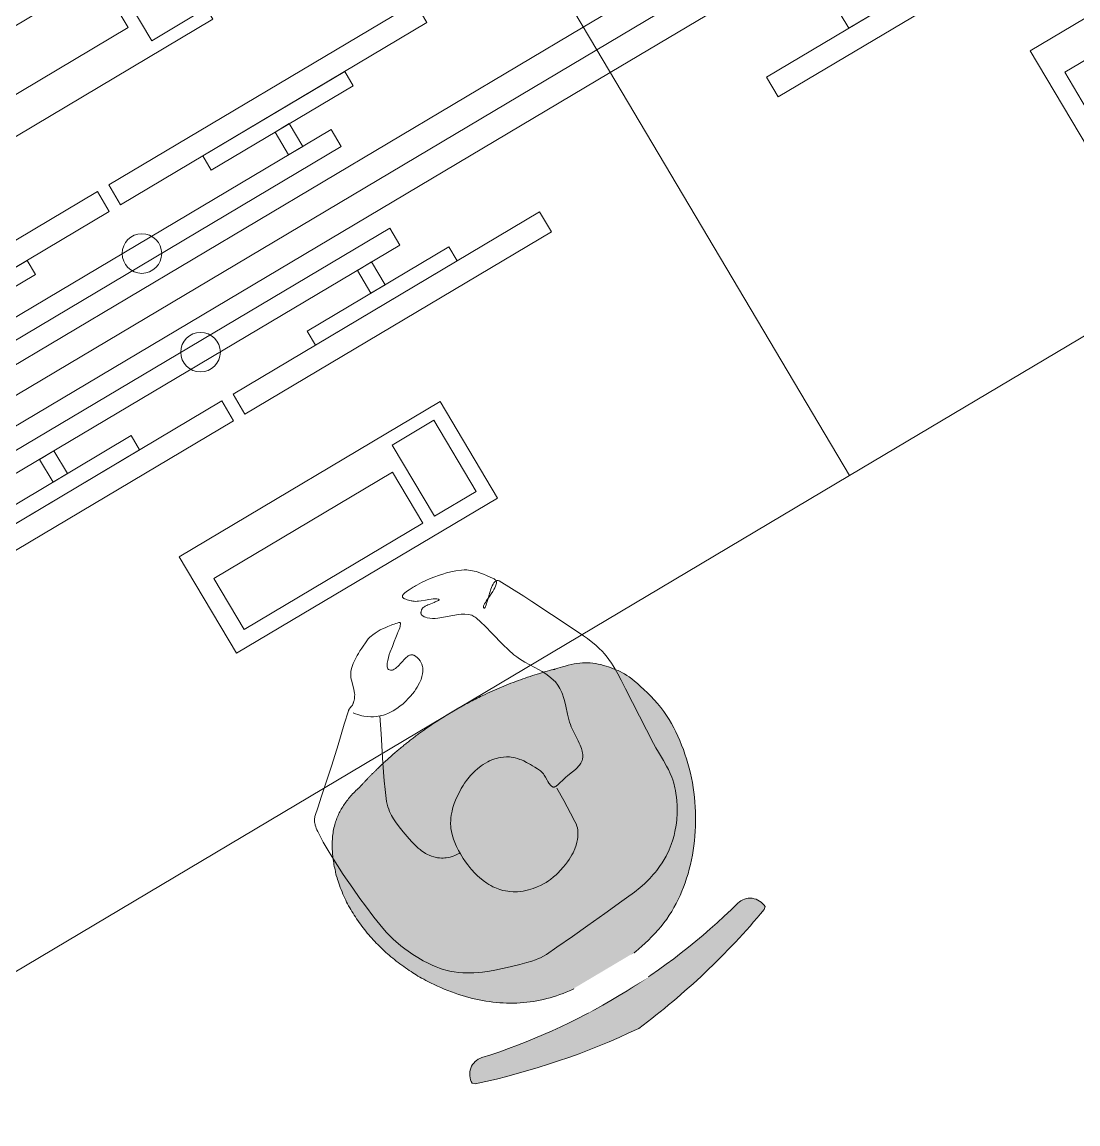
# Model space of a CAD drawing. Header units: millimetres. Extents: x 76548 to 83157, y 1824 to 49172.
# Drawn here: x 79482 to 81082, y 40600 to 42269 of the extents above; entities that cross this region are included whole.
import ezdxf

# ---------------------------------------------------------------- set-up
doc = ezdxf.new("R2010")
doc.units = ezdxf.units.MM
doc.header["$MEASUREMENT"] = 0
doc.layers.add('FURN-FILE', color=211, linetype='Continuous', lineweight=0)
doc.layers.add('FURN-WKST', color=42, linetype='Continuous', lineweight=13)

# ---------------------------------------------------------------- blocks, each defined once
blk = doc.blocks.new('*U65')
at = {"color": 0, "linetype": 'ByBlock', "lineweight": -2, "flags": 128}
for points in [[(-93.8, -226.5), (-76.1, 233.1), (93.8, 226.5), (76.1, -233.1), (-93.8, -226.5)], [(65, 131.6), (67.8, 204.9), (-57.6, 209.7), (-60.4, 136.4), (65, 131.6)], [(-37.9, -200.2), (-25.8, 114.3), (64.2, 110.8), (52, -203.7), (-37.9, -200.2)]]:
    blk.add_lwpolyline(points, close=True, dxfattribs=at)
blk = doc.blocks.new('wrk3_7')
at = {"layer": 'FURN-FILE', "color": 0, "linetype": 'Continuous', "lineweight": 0, "flags": 128}
for points in [[(760, 166.9), (1300, 166.9), (1300, 201.9), (760, 201.9), (760, 166.9)], [(905, 166.9), (1155, 166.9), (1155, 141.9), (905, 141.9), (905, 166.9)]]:
    blk.add_lwpolyline(points, close=True, dxfattribs=at)
at = {"layer": 'FURN-WKST', "color": 0}
blk.add_line((0, 40), (1500, 40), dxfattribs=at)
at = {"layer": 'FURN-WKST', "color": 0, "flags": 128}
blk.add_lwpolyline([(0, 0), (1500, 0), (1500, 750), (0, 750), (0, 0)], close=True, dxfattribs=at)
at = {"layer": 'FURN-FILE', "color": 0, "linetype": 'Continuous', "lineweight": 0, "rotation": 92.21320400544748}
blk.add_blockref('*U65', (706.2, 421.9), dxfattribs=at)
blk = doc.blocks.new('*U67')
at = {"linetype": 'ByBlock', "lineweight": -2, "extrusion": (0, 0, -1)}
blk.add_hatch(color=7, dxfattribs=at).paths.add_polyline_path([(240, 333.8, 0.058838), (-17.8, 378.3, 0.058838), (-270.6, 310.9), (-274, 307.6, 0.485231), (-240.2, 283.4, -0.059133), (-15.2, 320.4, -0.059133), (212.3, 303.7, 0.485231), (243.7, 330.9)])
h = blk.add_hatch(color=7, dxfattribs=at)
edge = h.paths.add_edge_path()
edge.add_spline(control_points=[(177.4, -145.2), (207.7, -138.4), (239.5, -120.2), (285.5, -39.3), (282.8, 112.4), (154.2, 268.8), (37, 282.3), (-13.3, 278.2)], knot_values=[0, 0, 0, 0, 0.127805, 0.173291, 0.430539, 0.788352, 1, 1, 1, 1], degree=3, periodic=0)
edge.add_spline(control_points=[(-13.3, 278.2), (-63.7, 277.8), (-179.2, 253.8), (-293.3, 86.5), (-282.4, -64.8), (-229.3, -141.2), (-196, -156.5), (-165.2, -160.6)], knot_values=[0, 0, 0, 0, 0.211648, 0.569461, 0.826709, 0.872195, 1, 1, 1, 1], degree=3, periodic=0)
edge.add_line((-165.2, -160.6), (-165.2, -160.8))
edge.add_arc((-20, 427.7), 606.2, 256.1357, 272.5726)
edge.add_arc((-20, 427.7), 606.2, 272.5725, 289.0094)
edge.add_line((177.4, -145.4), (177.4, -145.2))
at = {"color": 0, "linetype": 'ByBlock', "lineweight": -2, "extrusion": (0, 0, -1), "flags": 128}
blk.add_lwpolyline([(240, 333.8, 0.058838), (-17.8, 378.3), (-17.8, 378.3, 0.058838), (-270.6, 310.9), (-274, 307.6, 0.485231), (-240.2, 283.4), (-240.2, 283.4, -0.059133), (-15.2, 320.4, -0.059133), (212.3, 303.7), (212.3, 303.7, 0.485231), (243.7, 330.9), (240, 333.8)], format="xyb", close=True, dxfattribs=at)
at = {"color": 0, "linetype": 'ByBlock', "lineweight": -2}
blk.add_rational_spline([(-177.4, -145.2), (-207.7, -138.4), (-239.5, -120.2), (-285.5, -39.3), (-282.8, 112.4), (-154.2, 268.8), (-37, 282.3), (13.3, 278.2), (63.7, 277.8), (179.2, 253.8), (293.3, 86.5), (282.4, -64.8), (229.3, -141.2), (196, -156.5), (165.2, -160.6), (165.2, -160.6), (165.2, -160.7), (165.2, -160.8), (108.8, -174.7), (50.9, -180.5), (-7.2, -177.9), (-65.3, -175.2), (-122.4, -164.4), (-177.4, -145.4), (-177.4, -145.3), (-177.4, -145.3), (-177.4, -145.2)], [1, 1, 1, 1, 1, 1, 1, 1, 1, 1, 1, 1, 1, 1, 1, 1, 1, 1, 0.993153505411, 0.993153505411, 1, 0.993153505411, 0.993153505411, 1, 1, 1, 1], degree=3, knots=[0, 0, 0, 0, 0.021301, 0.028882, 0.071757, 0.131392, 0.166667, 0.166667, 0.166667, 0.201941, 0.261577, 0.304452, 0.312032, 0.333333, 0.333333, 0.333333, 0.5, 0.5, 0.5, 0.666667, 0.666667, 0.666667, 0.833333, 0.833333, 0.833333, 1, 1, 1, 1], dxfattribs=at)
blk.add_wipeout([(-37.7, 321.4), (67.7, 317.3), (66, 274.1), (-39.4, 278.1)], dxfattribs=at)
blk = doc.blocks.new('*U68')
at = {"color": 0, "linetype": 'ByBlock', "lineweight": -2, "extrusion": (0, 0, -1), "flags": 128}
for points in [[(67.6, 119.9), (64.7, 117.5), (62.1, 115.2), (59.7, 112.8), (57.6, 110.5), (55.7, 108.2), (52.5, 103.6), (49.9, 99.4), (47.8, 95.5), (46.3, 92), (45.1, 88.9), (44.1, 86.1), (42.8, 81), (42.1, 77.2), (41.7, 74.2), (41.4, 69.7), (41.4, 65.2), (41.9, 58.9), (42.8, 52.8), (43.9, 46.9), (45.3, 41.4), (46.9, 36.2), (48.5, 31.3), (50.3, 26.9), (52.1, 22.9), (54, 19.2), (55.8, 15.9), (59.6, 10.1), (63.1, 5.5), (66.5, 2), (69.6, -0.7), (72.5, -2.7), (75, -4.1), (77.4, -5.2), (79.5, -5.9), (83.2, -6.7), (86.1, -6.9), (88.3, -6.9), (91.8, -6.4), (95.3, -5.4), (96.1, -5.1), (96.9, -4.7), (97.5, -4.5), (98, -4.2), (98.4, -4), (99.2, -3.6), (99.7, -3.2), (100.1, -3), (100.6, -2.6), (101.2, -2.1), (102, -1.3), (102.6, -0.5), (103.1, 0.4), (103.4, 1.4), (103.6, 2.3), (103.8, 3.3), (103.8, 5.4), (103.5, 7.4), (103.1, 9.5), (102.6, 11.4), (97.4, 26.9), (96.9, 28.8), (96.6, 30.3), (96.3, 31.7), (96.1, 33.9), (96.2, 35.5), (96.3, 36.6), (96.8, 38.1), (97.1, 38.8), (97.5, 39.4), (98.7, 40.7), (100.1, 41.5), (101.5, 41.8), (103, 41.7), (104.6, 41.3), (106.2, 40.6), (107.8, 39.7), (109.4, 38.6), (111.1, 37.4), (112.7, 36), (116, 33), (119.2, 29.7), (122.2, 26.4), (127.9, 19.7), (132.9, 13.8), (137, 8.6), (140.5, 4.4), (143.3, 1.1), (145.6, -1.6), (147.5, -3.6), (149, -5), (150.2, -6.1), (151.1, -6.8), (151.9, -7.3), (153.1, -7.8), (153.8, -7.9), (154.2, -7.7), (154.7, -7.1), (155, -6.1), (155.4, -3.8), (155.8, -1.4), (156.3, 1.1), (156.7, 3.6), (157, 6.2), (157.7, 11.2), (158.1, 15.9), (158.4, 20.2), (158.5, 24), (158.5, 27.3), (158.1, 33.2), (157.5, 37.5), (156.9, 40.7), (156.3, 43), (155.2, 46.3), (153.8, 49.5), (147.7, 61.8), (145.3, 66.3), (143.1, 70.1), (141.2, 73.4), (139.4, 76.1), (136.1, 80.8), (133.4, 84.2), (131.3, 86.6), (128, 90), (124.3, 93.1), (122.2, 94.6), (120.2, 95.7), (118.2, 96.7), (116.2, 97.5), (112.5, 98.7), (98.7, 102), (95.3, 103), (92.9, 103.8), (91.2, 104.6), (88.7, 106), (87.5, 106.7), (86.3, 107.6), (85.3, 108.4), (84.4, 109.2), (83.6, 109.8), (83, 110.4), (81.9, 111.6), (81.1, 112.4), (80.5, 113.1), (79.6, 114.2), (78.8, 115.3), (78.4, 115.8), (78.1, 116.4), (77.9, 116.9), (77.4, 117.9), (76.7, 119.7), (76.2, 121), (75.8, 122), (75.4, 122.7), (75.1, 123.2), (74.6, 123.9), (74.3, 124.3), (74, 124.6), (59.1, 140.2), (36.2, 163.2), (13.5, 186.2), (-0.5, 201.1), (-21.4, 223.7), (-32, 234.8), (-42.6, 245.8), (-43.7, 246.8), (-44.7, 247.6), (-45.8, 248.3), (-46.8, 248.9), (-47.8, 249.4), (-49.7, 250.3), (-51.4, 250.9), (-53, 251.4), (-54.4, 251.7), (-57, 252.2), (-58.9, 252.5), (-61.8, 252.8), (-64.7, 252.9), (-74.5, 253.2), (-82.9, 253.3), (-97.3, 253), (-108, 252.5), (-124.1, 251.5), (-140.3, 250), (-165.4, 247.4), (-184.1, 245.2), (-198.1, 243.3), (-219, 240), (-240.1, 236.2), (-248.6, 234.3), (-255.9, 232.3), (-262.1, 230.4), (-267.5, 228.5), (-276.8, 224.8), (-283.8, 221.7), (-289, 219.2), (-296.8, 215.1), (-304.7, 210.7), (-312.8, 205.8), (-319.6, 201.2), (-325.3, 197.1), (-330.1, 193.2), (-334.2, 189.8), (-337.6, 186.6), (-343.2, 180.9), (-347.2, 176.5), (-350, 173), (-353.9, 167.6), (-357.5, 162), (-361.9, 154.2), (-365.5, 147.1), (-368.4, 140.9), (-370.7, 135.2), (-374.5, 125.2), (-377.1, 117.6), (-380.6, 106), (-383.7, 94.3), (-387.5, 80.2), (-390.2, 69.5), (-391.9, 61.6), (-392.9, 55.6), (-393.4, 51), (-393.6, 47.6), (-393.7, 42.5), (-393.4, 37.4), (-391.6, 18.3), (-388.4, -10.1), (-385, -38.5), (-381.1, -69.9), (-377.2, -101.3), (-376.1, -110), (-374.1, -124.8), (-372.1, -135.8), (-370.3, -144.1), (-368.6, -150.5), (-367.1, -155.3), (-364.6, -162.7), (-363.1, -166.4), (-361.5, -170.2), (-358.5, -176.8), (-355.4, -182.8), (-352.3, -188.1), (-349.3, -192.9), (-343.2, -201.4), (-337.5, -208.3), (-332.3, -214), (-327.5, -218.7), (-323.1, -222.5), (-315.3, -228.8), (-309.1, -233.2), (-299.6, -239.1), (-289.8, -244.3), (-283.6, -247.2), (-278.1, -249.6), (-273.1, -251.4), (-268.7, -253), (-264.7, -254.2), (-257.7, -256), (-252.4, -257.1), (-248.3, -257.7), (-242.1, -258.4), (-235.9, -258.8), (-230, -258.8), (-220, -258.6), (-205.2, -258.1), (-197.8, -257.9), (-190.4, -257.9), (-143.9, -259), (-97.3, -260.2), (-82.8, -260.5), (-71.9, -260.5), (-63.7, -260.4), (-57.6, -260.1), (-53, -259.8), (-46.1, -259), (-39.2, -258), (-34.9, -257.1), (-31, -256.2), (-23.8, -254.1), (-17.6, -252), (-12.3, -249.9), (-3.1, -245.9), (3.7, -242.6), (23.8, -232.2), (55.3, -215.5), (86.8, -198.5), (99.7, -191.5), (118.9, -180.6), (137.8, -169.7), (138.8, -168.9), (139.6, -168), (140, -167), (140.2, -166), (140.2, -165), (140, -163.9), (139.6, -162.7), (139.1, -161.6), (138.5, -160.5), (137.9, -159.4), (136.3, -157.1), (134.5, -154.9), (132.7, -152.8), (129, -148.8), (125.5, -145.4), (122.6, -142.5), (120.1, -140.1), (118, -138.1), (116.4, -136.5), (115.2, -135.2), (114.3, -134.2), (113.6, -133.3), (113.1, -132.6), (112.7, -132.1), (112.3, -131.3), (112.2, -130.8), (112.3, -130.5), (112.5, -130.1), (113, -129.9), (113.7, -129.9), (114.4, -130.1), (115, -130.5), (115.7, -131.1), (116.4, -131.9), (117.1, -132.8), (117.7, -133.7), (119, -135.9), (120.3, -138.2), (121.6, -140.6), (124, -145.5), (126.3, -149.8), (128.3, -153.6), (130.2, -156.7), (131.8, -159.2), (133.3, -161.1), (134.6, -162.6), (135.7, -163.7), (136.8, -164.5), (137.7, -165), (138.5, -165.4), (139.9, -165.8), (140.9, -165.8), (141.7, -165.7), (142.9, -165.3), (144.2, -164.5), (149.5, -160.5), (154.1, -156.9), (158.1, -153.7), (161.6, -150.8), (164.4, -148.2), (166.8, -145.8), (168.9, -143.7), (172.1, -139.9), (174.4, -137), (175.9, -134.7), (177.9, -131.1), (179.6, -127.4), (182.4, -119.3), (184.7, -112.1), (186.4, -105.7), (187.7, -99.9), (188.7, -94.9), (190.1, -85.8), (190.8, -78.8), (191.2, -73.5), (191.6, -65.3), (191.5, -57), (191.5, -55), (191.5, -52.9), (191.4, -50.9), (191.3, -46.9), (191.1, -43.4), (190.9, -40.4), (190.6, -37.9), (190.3, -35.9), (189.9, -34.3), (189.5, -33), (189.1, -32.1), (188.7, -31.3), (188.4, -30.8), (188, -30.4), (187.7, -30.1), (187.1, -29.7), (186.5, -29.5), (186.1, -29.5), (185.5, -29.5), (184.8, -29.7), (184.1, -30.1), (183.4, -30.4), (182.7, -30.8), (182.1, -31.3), (181, -32.2), (180, -33), (179.1, -33.9), (177.6, -35.4), (176.5, -36.6), (174.9, -38.4), (174.2, -39.3), (173.5, -40.2), (172.1, -42.1), (170.9, -44.1), (169.9, -46), (169.1, -47.8), (167.7, -51.4), (165.6, -58), (164.1, -62.9), (162.8, -66.4), (161.8, -68.9), (160.9, -70.7), (160.2, -72), (159, -73.8), (157.7, -75.5), (157.2, -76), (156.8, -76.3), (156.5, -76.5), (156.2, -76.4), (156.1, -76.3), (155.9, -76), (155.8, -75.7), (155.7, -75.2), (155.7, -74.7), (155.7, -74.1), (155.7, -73.5), (155.8, -72.2), (155.9, -70.7), (156.1, -69.3), (156.3, -67.8), (156.6, -64.9), (157.2, -59.5), (157.4, -57.5), (157.5, -55.8), (157.5, -54.3), (157.5, -53.1), (157.5, -52.1), (157.4, -50.4), (157.2, -49.3), (157, -48.6), (156.7, -47.6), (156.2, -46.8), (155.9, -46.4), (155.6, -46), (155.3, -45.6), (154.9, -45.2), (154.6, -44.9), (153.9, -44.2), (153.3, -43.6), (152.7, -43.2), (152.1, -42.8), (151.7, -42.5), (151.2, -42.3), (150.9, -42.2), (150.6, -42.1), (150.3, -42), (149.8, -41.9), (149.4, -41.9), (149.2, -41.9), (148.8, -41.9), (148.4, -42.1), (146.3, -43.1), (144.3, -44.3), (142.6, -45.7), (141, -47.2), (138.3, -50.5), (136.1, -54), (134.2, -57.7), (132.6, -61.4), (122.6, -91.5), (121.1, -95), (119.7, -97.9), (118.4, -100.4), (115.8, -104.2), (113.6, -106.8), (111.8, -108.5), (108.8, -110.7), (107.2, -111.6), (105.4, -112.4), (96.1, -115.7), (87.8, -118.3), (72.9, -122.6), (50.5, -128.9), (39.5, -132.4), (28.8, -136.2), (23.9, -138.3), (19.4, -140.6), (11.1, -145.4), (-3.3, -154.8), (-14.1, -161.6), (-18.3, -164), (-21.9, -165.9), (-28.5, -168.8), (-33.5, -170.6), (-37.4, -171.6), (-43.3, -172.6), (-46.3, -172.9), (-49.4, -173), (-52.8, -172.9), (-55.9, -172.6), (-58.8, -172.3), (-64.2, -171.3), (-68.9, -170.3), (-77, -168), (-89, -164.4), (-95.1, -162.8), (-101.1, -161.4), (-104.8, -160.8), (-108.4, -160.4), (-115.2, -159.9), (-127.5, -159.6), (-132, -159.5), (-136, -159.3), (-139.3, -159), (-142.2, -158.6), (-144.7, -158.2), (-148.8, -157.3), (-151.7, -156.4), (-153.8, -155.5), (-156.8, -153.9), (-159.6, -152), (-161.3, -150.4), (-162.7, -148.7), (-163.9, -146.9), (-164.9, -145.1), (-165.7, -143.4), (-166.4, -141.6), (-167.5, -138.2), (-168.3, -135), (-169.4, -129.3), (-170.9, -120.4), (-171.8, -116), (-172.8, -111.8), (-175.3, -103.3), (-175.8, -101.2), (-176.2, -99.7), (-176.4, -98.6), (-176.5, -97.8), (-176.6, -96.6), (-176.7, -95.4), (-176.6, -94.6), (-176.4, -93.9), (-176.1, -93.3), (-175.8, -92.8), (-175.3, -92.3), (-174.8, -91.9), (-174.3, -91.5), (-173, -91), (-171.7, -90.6), (-170.3, -90.3), (-168.8, -90), (-167.4, -89.9), (-164.5, -89.7), (-161.9, -89.6), (-157.1, -89.5), (-153.6, -89.3), (-151.1, -89.1), (-149.3, -88.8), (-148.1, -88.5), (-146.3, -88), (-144.7, -87.4), (-140.1, -85), (-135.9, -82.8), (-132.3, -80.7), (-129.1, -78.8), (-123.6, -75.2), (-119.7, -72.4), (-116.8, -70.2), (-114.8, -68.4), (-111.9, -65.8), (-109.2, -63), (-107.2, -60.8), (-105.5, -58.6), (-104.1, -56.4), (-102.8, -54.3), (-101.6, -52.2), (-99.7, -48.2), (-98.3, -44.5), (-97.3, -41.1), (-96.5, -38.1), (-95.9, -35.5), (-95.2, -30.7), (-94.9, -27), (-94.8, -24.2), (-94.8, -20), (-95.1, -15.7), (-95.5, -12), (-96, -8.6), (-96.5, -5.5), (-97.7, 0.1), (-99.1, 4.9), (-100.4, 8.9), (-101.7, 12.3), (-104.3, 18.2), (-106.5, 22.6), (-108.3, 25.9), (-111.2, 30.8), (-114.5, 35.9), (-118.7, 41.8), (-122.5, 46.7), (-126, 50.8), (-129.2, 54.3), (-132, 57.1), (-134.6, 59.4), (-139.2, 63.3), (-142.8, 65.9), (-145.6, 67.7), (-149.9, 70.2), (-154.3, 72.3), (-156.7, 73.4), (-161.4, 75), (-165.6, 76.3), (-169.3, 77.1), (-172.7, 77.8), (-175.7, 78.2), (-181, 78.8), (-185, 79.1), (-191.3, 79.3), (-197.6, 79.2), (-205.5, 78.7), (-212, 78.1), (-217.6, 77.4), (-222.4, 76.6), (-226.5, 75.7), (-233.6, 73.8), (-239, 72.1), (-243, 70.7), (-249.1, 68.2), (-255.3, 65.2), (-258.7, 63.4), (-261.8, 61.6), (-264.6, 59.7), (-267.1, 57.9), (-269.4, 56.1), (-273.4, 52.5), (-276.7, 49.2), (-279.3, 46.1), (-281.5, 43.3), (-283.3, 40.9), (-286.1, 36.4), (-288, 33), (-289.3, 30.4), (-291, 26.4), (-292.5, 22.4), (-293.7, 18.4), (-294.7, 14.6), (-296.2, 7.3), (-297.1, 0.9), (-297.5, -4.8), (-297.6, -9.9), (-297.4, -14.4), (-297.1, -18.5), (-296.7, -22), (-295.6, -28.3), (-294.5, -33.1), (-293.6, -36.8), (-291.8, -42.4), (-289.8, -48.1), (-287.7, -53), (-285.6, -57.5), (-283.6, -61.6), (-281.5, -65.3), (-279.4, -68.7), (-277.4, -71.7), (-273.4, -77), (-269.6, -81.3), (-266.1, -84.6), (-262.9, -87.3), (-260, -89.4), (-257.4, -91), (-255.1, -92.3), (-250.9, -94.2), (-247.6, -95.3), (-245.1, -95.9), (-241.3, -96.5), (-237.3, -96.8), (-223, -96.9), (-201.3, -96.9), (-179.6, -96.6)], [(44.3, 86.5), (19.9, 97.9), (-4.6, 109.4), (-20.8, 116.9), (-45.2, 127.7), (-57.5, 133), (-69.9, 138.1), (-74.3, 139.6), (-78.5, 140.8), (-82.5, 141.7), (-86.2, 142.3), (-89.7, 142.7), (-96.4, 143), (-102.4, 142.8), (-107.6, 142.4), (-112.2, 141.9), (-120.4, 140.6), (-126.6, 139.4), (-136, 137.4), (-145.5, 135.1), (-150.9, 133.7), (-155.4, 132.4), (-159.2, 131), (-162.5, 129.7), (-165.3, 128.5), (-167.6, 127.4), (-171.6, 125.1), (-174.4, 123.3), (-176.5, 121.8), (-179.5, 119.4), (-182.3, 116.8), (-183.6, 115.3), (-184.9, 113.9), (-186, 112.5), (-187.9, 109.8), (-189.4, 107.2), (-190.6, 105), (-191.6, 102.9), (-192.4, 101.1), (-193.5, 97.8), (-194.2, 95.3), (-194.6, 93.4), (-195.1, 90.6), (-195.4, 87.7), (-195.7, 83.5), (-196, 79.2)]]:
    blk.add_lwpolyline(points, dxfattribs=at)
blk = doc.blocks.new('*U69')
at = {"color": 0, "linetype": 'ByBlock', "lineweight": -2, "flags": 128}
for points in [[(-93.8, -226.5), (-76.1, 233.1), (93.8, 226.5), (76.1, -233.1), (-93.8, -226.5)], [(65, 131.6), (67.8, 204.9), (-57.6, 209.7), (-60.4, 136.4), (65, 131.6)], [(-37.9, -200.2), (-25.8, 114.3), (64.2, 110.8), (52, -203.7), (-37.9, -200.2)]]:
    blk.add_lwpolyline(points, close=True, dxfattribs=at)
blk = doc.blocks.new('wrk3_8')
at = {"layer": 'FURN-FILE', "color": 0, "linetype": 'Continuous', "lineweight": 0, "flags": 128}
for points in [[(200, 166.9), (740, 166.9), (740, 201.9), (200, 201.9), (200, 166.9)], [(760, 166.9), (1300, 166.9), (1300, 201.9), (760, 201.9), (760, 166.9)], [(345, 166.9), (595, 166.9), (595, 141.9), (345, 141.9), (345, 166.9)], [(905, 166.9), (1155, 166.9), (1155, 141.9), (905, 141.9), (905, 166.9)], [(457.5, 141.9), (482.5, 141.9), (482.5, 101.9), (457.5, 101.9), (457.5, 141.9)], [(1017.5, 141.9), (1042.5, 141.9), (1042.5, 101.9), (1017.5, 101.9), (1017.5, 141.9)], [(407.5, 101.9), (1092.5, 101.9), (1092.5, 71.9), (407.5, 71.9), (407.5, 101.9)]]:
    blk.add_lwpolyline(points, close=True, dxfattribs=at)
at = {"layer": 'FURN-FILE', "color": 0, "linetype": 'Continuous', "lineweight": 0}
blk.add_circle((750, 86.9), 30, dxfattribs=at)
at = {"layer": 'FURN-WKST', "color": 0}
blk.add_line((0, 40), (1500, 40), dxfattribs=at)
at = {"layer": 'FURN-FILE', "color": 0, "linetype": 'Continuous', "lineweight": 0, "extrusion": (0, 0, -1), "rotation": 2.212929250014392}
blk.add_blockref('*U67', (-705.9, 928), dxfattribs=at)
at = {"layer": 'FURN-FILE', "color": 0, "linetype": 'Continuous', "lineweight": 0, "rotation": 92.21320400544748}
blk.add_blockref('*U69', (706.2, 421.9), dxfattribs=at)
at = {"layer": 'FURN-WKST', "color": 0, "flags": 128}
blk.add_lwpolyline([(0, 0), (1500, 0), (1500, 750), (0, 750), (0, 0)], close=True, dxfattribs=at)
at = {"layer": 'FURN-FILE', "color": 0, "linetype": 'Continuous', "lineweight": 0, "extrusion": (0, 0, -1), "rotation": 92.21292925001437}
blk.add_blockref('*U68', (-713.2, 747.1), dxfattribs=at)
blk = doc.blocks.new('wrk3_9')
at = {"layer": 'FURN-WKST', "color": 0}
blk.add_line((0, 40), (1500, 40), dxfattribs=at)
at = {"layer": 'FURN-WKST', "color": 0, "extrusion": (0, 0, -1), "flags": 128}
blk.add_lwpolyline([(0, 0), (-1500, 0), (-1500, 750), (0, 750), (0, 0)], close=True, dxfattribs=at)
blk = doc.blocks.new('*U76')
at = {"color": 0, "linetype": 'ByBlock', "lineweight": -2, "flags": 128}
for points in [[(-67.6, 119.9), (-64.9, 117.2), (-62.5, 114.6), (-60.3, 112.1), (-58.5, 109.6), (-56.9, 107.1), (-54.1, 102.4), (-51.9, 98), (-50.2, 94.1), (-47.5, 87), (-45.7, 81.6), (-43.4, 73.4), (-41.4, 65.2), (-40.9, 62.5), (-40.6, 59.8), (-40.5, 57.2), (-40.9, 52.1), (-41.8, 47.3), (-43.1, 42.8), (-44.7, 38.6), (-46.6, 34.7), (-48.6, 31.2), (-50.7, 27.9), (-55, 22), (-59.3, 17.1), (-63.4, 13), (-67.1, 9.7), (-70.4, 7), (-76.5, 2.8), (-81.2, 0.1), (-84.7, -1.7), (-90, -3.8), (-95.3, -5.4), (-95.5, -5.4), (-95.7, -5.4), (-95.9, -5.4), (-96.3, -5.4), (-96.6, -5.3), (-97, -5.2), (-97.3, -5.1), (-97.6, -5), (-97.9, -4.8), (-98.5, -4.5), (-98.9, -4.2), (-99.3, -4), (-99.6, -3.7), (-99.9, -3.5), (-100.1, -3.3), (-100.4, -3), (-100.7, -2.8), (-100.8, -2.6), (-101, -2.4), (-101.1, -2.2), (-101.2, -2.1), (-101.5, -1.4), (-101.8, -0.6), (-102, 0.3), (-102.2, 1.2), (-102.2, 2.2), (-102.3, 4.3), (-102.1, 6.5), (-101.9, 8.7), (-101.6, 10.9), (-100.9, 15.1), (-99.4, 22.7), (-98.9, 25.5), (-98.4, 27.8), (-98, 29.8), (-97.8, 31.4), (-97.6, 32.7), (-97.3, 34.9), (-97.2, 36.3), (-97.2, 37.3), (-97.3, 38.5), (-97.5, 39.4), (-98.1, 40.1), (-98.9, 40.4), (-99.9, 40.2), (-101, 39.7), (-102.3, 38.9), (-103.8, 37.9), (-105.3, 36.7), (-106.8, 35.3), (-108.5, 33.9), (-111.8, 30.6), (-140.6, 0.6), (-143.7, -2.5), (-146.3, -4.8), (-148.3, -6.5), (-149.9, -7.7), (-151.2, -8.5), (-152.1, -9), (-152.9, -9.2), (-153.5, -9.3), (-154.3, -9.2), (-154.7, -8.8), (-154.9, -8.3), (-155.1, -7.4), (-155, -6.1), (-154.8, -3.2), (-154.7, -0.4), (-154.7, 2.3), (-154.8, 7.7), (-155, 12.6), (-155.4, 21.7), (-155.6, 28.6), (-155.5, 33.9), (-155.3, 37.8), (-154.8, 43.7), (-154.3, 46.6), (-153.8, 49.5), (-153, 52.9), (-152.1, 56), (-151.1, 58.8), (-150, 61.5), (-147.8, 66.2), (-145.5, 70.2), (-143.4, 73.6), (-141.3, 76.4), (-139.4, 78.8), (-136, 82.8), (-133.2, 85.6), (-131, 87.6), (-127.7, 90.5), (-124.3, 93.1), (-122.2, 94.5), (-120.2, 95.6), (-118.2, 96.4), (-116.2, 97.2), (-112.5, 98.3), (-98.8, 101.7), (-95.5, 102.7), (-93, 103.7), (-91.3, 104.5), (-88.7, 105.9), (-87.5, 106.7), (-86.3, 107.6), (-85.2, 108.4), (-84.3, 109.2), (-83.6, 109.9), (-82.9, 110.5), (-81.8, 111.6), (-81, 112.5), (-80.4, 113.2), (-79.6, 114.2), (-78.8, 115.3), (-78.5, 115.8), (-78.2, 116.4), (-77.7, 117.4), (-76.1, 121.2), (-75.7, 122.1), (-75.4, 122.8), (-75.1, 123.3), (-74.6, 124), (-74.3, 124.3), (-74, 124.6), (-59.1, 140.1), (-36.2, 163.2), (-13.5, 186.2), (0.5, 201.1), (21.3, 223.7), (31.8, 234.8), (42.6, 245.8), (43.7, 246.8), (44.8, 247.6), (45.8, 248.3), (46.8, 248.9), (47.8, 249.4), (49.8, 250.3), (51.5, 250.9), (53.1, 251.4), (54.5, 251.7), (57.1, 252.2), (59, 252.5), (61.9, 252.8), (64.7, 252.9), (74.3, 253.2), (82.7, 253.3), (97.1, 253), (107.9, 252.5), (124, 251.5), (140.3, 250), (165.2, 247.5), (183.8, 245.3), (197.7, 243.4), (218.7, 240.2), (229.3, 238.3), (240.1, 236.2), (248.8, 234.1), (256.3, 232), (262.7, 229.9), (268.2, 227.9), (277.6, 224.1), (284.6, 221), (294.7, 216.1), (304.7, 210.7), (312.3, 206.3), (318.8, 202.1), (324.3, 198.1), (329, 194.4), (333, 191), (336.5, 187.9), (342.2, 182.1), (346.3, 177.5), (349.3, 173.8), (353.5, 168.1), (357.5, 162), (360, 157.8), (364.3, 150), (367.6, 143.2), (370.2, 137.3), (372.2, 132.1), (375.5, 122.9), (377.8, 115.9), (380.8, 105.3), (383.7, 94.3), (387.6, 80.1), (390.3, 69.4), (392, 61.5), (392.9, 55.5), (393.4, 51), (393.6, 47.6), (393.7, 42.5), (393.4, 37.4), (391.6, 18.3), (388.4, -10.1), (385, -38.5), (381.2, -69.9), (377.2, -101.3), (375.9, -110.1), (374.6, -117.8), (372, -131.2), (369.7, -141.1), (367.8, -148.5), (364.8, -159.5), (361.5, -170.2), (359.4, -176.2), (357, -181.6), (354.5, -186.5), (351.9, -191), (349.2, -195.2), (343.7, -202.6), (338.3, -208.9), (333.3, -214.1), (328.5, -218.5), (324.2, -222.2), (316.2, -228.3), (309.9, -232.7), (300.1, -238.8), (289.8, -244.3), (283, -247.6), (277.2, -250.1), (272.1, -252), (267.7, -253.5), (263.8, -254.7), (260.3, -255.6), (254.3, -256.9), (249.8, -257.7), (246.4, -258.1), (241.2, -258.6), (235.9, -258.8), (230.2, -258.7), (220.2, -258.5), (205.3, -258), (197.8, -257.9), (190.4, -257.9), (143.9, -259), (97.3, -260.2), (82.8, -260.5), (71.9, -260.6), (63.8, -260.4), (57.7, -260.1), (53.1, -259.8), (46.1, -259), (39.2, -258), (34.9, -257.1), (31, -256.2), (23.7, -254.1), (17.5, -251.9), (12.2, -249.9), (3, -245.9), (-3.8, -242.6), (-23.8, -232.2), (-55.4, -215.5), (-86.8, -198.5), (-99.7, -191.5), (-118.9, -180.6), (-137.8, -169.7), (-138.8, -168.9), (-139.6, -168), (-140.2, -167), (-140.4, -166), (-140.5, -164.9), (-140.5, -163.9), (-140.2, -162.7), (-139.9, -161.6), (-139.4, -160.5), (-138.9, -159.4), (-137.6, -157.1), (-136.2, -154.9), (-134.6, -152.8), (-133, -150.8), (-129.8, -147.1), (-126.8, -143.9), (-124.2, -141.3), (-121.9, -139.1), (-120.1, -137.3), (-118.6, -135.9), (-117.4, -134.7), (-116.4, -133.7), (-115.6, -133), (-114.5, -131.8), (-113.8, -131.1), (-113.4, -130.7), (-113.1, -130.2), (-113, -129.9), (-113.1, -129.8), (-113.4, -130), (-113.7, -130.4), (-114.2, -130.9), (-114.7, -131.5), (-115.3, -132.3), (-115.9, -133.1), (-116.6, -134), (-118, -136), (-119.6, -138.1), (-121.1, -140.2), (-122.6, -142.3), (-125.7, -146.4), (-128.5, -150.1), (-130.9, -153.2), (-133, -155.7), (-134.8, -157.8), (-136.3, -159.5), (-137.6, -160.8), (-138.6, -161.8), (-139.5, -162.6), (-140.2, -163.2), (-141.4, -164), (-142.2, -164.4), (-142.8, -164.6), (-143.5, -164.7), (-144.2, -164.5), (-144.8, -164.1), (-145.5, -163.7), (-147.1, -162.6), (-148.9, -161.4), (-150.7, -160.1), (-152.6, -158.8), (-154.4, -157.4), (-158.1, -154.5), (-161.4, -151.6), (-164.3, -149), (-166.8, -146.5), (-169, -144.3), (-172.4, -140.2), (-174.7, -137.1), (-176.3, -134.7), (-177.3, -132.9), (-178.6, -130.2), (-179.6, -127.4), (-181.9, -118.7), (-183.8, -111.1), (-185.2, -104.4), (-187.3, -92.7), (-188.7, -83.8), (-190.3, -70.5), (-191.5, -57), (-191.7, -55.2), (-191.8, -53.3), (-191.8, -51.5), (-191.8, -47.9), (-191.7, -44.8), (-191.5, -42), (-191.2, -39.7), (-190.8, -37.8), (-190.4, -36.3), (-189.9, -35), (-189.5, -34), (-189.1, -33.1), (-188.7, -32.5), (-187.9, -31.5), (-187.2, -30.8), (-186.7, -30.4), (-185.8, -30), (-184.8, -29.7), (-184.4, -29.7), (-184, -29.7), (-183.7, -29.7), (-183.3, -29.8), (-182.6, -30), (-182, -30.3), (-181.4, -30.7), (-180.9, -31.1), (-180.3, -31.6), (-179.9, -32), (-179, -32.9), (-178.2, -33.8), (-176.9, -35.4), (-176, -36.7), (-175.3, -37.6), (-174.4, -38.9), (-173.9, -39.6), (-173.5, -40.2), (-172.8, -41.2), (-172.2, -42.2), (-171.7, -43.3), (-170.8, -45.7), (-170.1, -48.1), (-169.6, -50.5), (-168.7, -55.2), (-168, -59.3), (-167.4, -62.9), (-166.9, -65.8), (-166.3, -68.2), (-165.7, -70.1), (-165.1, -71.5), (-164.5, -72.7), (-163.9, -73.6), (-163.3, -74.2), (-162.8, -74.7), (-161.8, -75.4), (-160.9, -75.7), (-160.2, -75.8), (-159, -75.8), (-157.7, -75.5), (-156.9, -75.2), (-156.3, -74.8), (-155.8, -74.4), (-155.3, -73.9), (-155, -73.3), (-154.8, -72.7), (-154.6, -72.1), (-154.5, -71.5), (-154.5, -70.1), (-154.6, -68.7), (-154.7, -67.3), (-155, -66), (-155.6, -63.3), (-156.8, -58.5), (-157.2, -56.7), (-157.5, -55.2), (-157.7, -53.9), (-157.8, -52.8), (-157.9, -51.9), (-157.8, -50.4), (-157.6, -49.3), (-157.4, -48.6), (-156.9, -47.6), (-156.6, -47.2), (-156.2, -46.8), (-155.5, -46), (-154.8, -45.4), (-154.2, -44.9), (-153.6, -44.4), (-153, -44), (-152.6, -43.7), (-152.1, -43.4), (-151.7, -43.2), (-151, -42.8), (-150.4, -42.6), (-149.9, -42.4), (-149.2, -42.2), (-148.4, -42.1), (-145.5, -41.7), (-142.9, -41.7), (-140.6, -42), (-138.6, -42.7), (-136.8, -43.6), (-135.3, -44.7), (-133.9, -46), (-132.6, -47.4), (-131.5, -48.9), (-129.6, -52.3), (-128.2, -55.9), (-126.9, -59.5), (-125.9, -63.2), (-124.3, -70.4), (-121.6, -83.6), (-120.5, -88.5), (-119.4, -92.6), (-118.3, -96), (-117.3, -98.8), (-116.2, -101.1), (-114.2, -104.9), (-112.4, -107.3), (-110.9, -108.9), (-108.3, -110.9), (-106.9, -111.7), (-105.4, -112.4), (-96.1, -115.7), (-87.8, -118.3), (-58, -126.7), (-43.2, -131.1), (-35.9, -133.6), (-28.8, -136.2), (-23.9, -138.4), (-19.4, -140.7), (-11.1, -145.5), (3.2, -154.8), (14, -161.6), (18.1, -164), (21.8, -165.9), (28.3, -168.8), (33.3, -170.5), (37.2, -171.6), (43.2, -172.6), (46.2, -172.9), (49.4, -173), (52.8, -172.9), (56, -172.6), (58.9, -172.3), (64.4, -171.3), (69.1, -170.3), (77.1, -168), (89.1, -164.4), (95.1, -162.7), (101.1, -161.4), (104.8, -160.8), (108.2, -160.3), (114.9, -159.8), (126.8, -159.2), (135.6, -158.7), (142.1, -157.9), (146.8, -157), (150.2, -156.1), (152.6, -155.3), (156.2, -153.8), (159.6, -152), (160.6, -151.3), (161.5, -150.6), (163.1, -149), (164.4, -147.3), (165.5, -145.5), (166.3, -143.8), (167, -142), (167.6, -140.3), (168.5, -137), (169.2, -133.9), (170, -128.3), (171.2, -119.8), (171.9, -115.7), (172.3, -113.7), (172.8, -111.8), (173.4, -109.8), (174.7, -106.4), (175.6, -103.8), (175.9, -102.8), (176.4, -101.1), (176.6, -99.7), (176.7, -98.7), (176.8, -97.9), (176.8, -96.7), (176.7, -95.4), (176.5, -94.4), (176.2, -93.4), (175.8, -92.6), (175.4, -92), (174.9, -91.4), (174.3, -90.9), (173.7, -90.5), (173.1, -90.1), (171.7, -89.6), (170.4, -89.2), (168.9, -89), (167.5, -88.8), (166.1, -88.8), (163.4, -88.8), (158.4, -89), (154.6, -89.1), (151.9, -89), (149.9, -88.9), (148.5, -88.7), (147.5, -88.4), (146.1, -88), (144.7, -87.4), (135.1, -82.5), (131.5, -80.5), (128.4, -78.8), (125.7, -77.2), (123.4, -75.8), (119.5, -73), (116.7, -70.8), (114.7, -69), (111.8, -66.2), (110.4, -64.6), (109.2, -63), (107.3, -60.5), (105.6, -58), (104.2, -55.7), (101.8, -51.3), (100, -47.3), (98.7, -43.7), (97.7, -40.5), (96.9, -37.6), (96.4, -35), (95.7, -30.4), (95.3, -26.9), (95.1, -24.2), (95, -20), (95.1, -15.7), (95.3, -11.9), (95.7, -8.4), (96.2, -5.2), (96.7, -2.2), (98.1, 3.1), (99.5, 7.6), (100.9, 11.4), (102.3, 14.7), (104.9, 20.3), (107.1, 24.3), (110.7, 30.2), (114.5, 35.9), (118.3, 41.2), (121.8, 45.8), (125, 49.7), (128, 53), (130.7, 55.8), (133.2, 58.1), (135.5, 60.2), (139.7, 63.5), (143.1, 65.9), (145.7, 67.7), (149.9, 70.1), (154.3, 72.3), (157.1, 73.6), (159.6, 74.6), (162, 75.5), (166.4, 76.8), (170.1, 77.7), (173.4, 78.3), (176.3, 78.7), (181.4, 79.2), (185.3, 79.3), (191.3, 79.4), (194.4, 79.3), (197.6, 79.2), (205.6, 78.7), (212.4, 78), (218.2, 77.1), (223.2, 76.2), (227.5, 75.2), (234.8, 73.3), (240.1, 71.6), (244, 70.2), (249.7, 67.8), (255.3, 65.2), (258.3, 63.7), (261.1, 62.1), (263.6, 60.5), (268.2, 57.3), (272.1, 54.2), (275.3, 51.2), (277.9, 48.3), (280.2, 45.7), (282, 43.2), (283.6, 41), (286.2, 36.8), (287.9, 33.5), (289.2, 30.9), (290.9, 26.8), (292.5, 22.4), (294, 17.3), (295.2, 12.6), (296.1, 8.4), (296.7, 4.4), (297.2, 0.8), (297.7, -5.9), (297.7, -11.6), (297.4, -16.4), (297, -20.6), (295.9, -27.7), (294.7, -33), (292.5, -40.6), (289.8, -48.1), (288.1, -52.1), (286.3, -55.9), (284.4, -59.5), (282.4, -62.9), (278.3, -69.2), (274.3, -74.5), (270.5, -78.9), (267, -82.5), (263.7, -85.4), (260.8, -87.8), (258.1, -89.6), (255.7, -91.1), (251.3, -93.4), (247.9, -94.7), (245.3, -95.5), (241.4, -96.4), (237.3, -96.8), (230, -97), (217.3, -97.2), (198.5, -97), (179.6, -96.6)], [(-44.3, 86.5), (-19.9, 97.9), (4.6, 109.4), (20.7, 116.9), (32.9, 122.4), (51.2, 130.4), (60.5, 134.3), (69.9, 138.1), (74.4, 139.6), (78.7, 140.8), (82.7, 141.6), (86.5, 142.1), (90.1, 142.4), (97, 142.6), (103, 142.3), (108.3, 141.9), (117.6, 140.6), (131.6, 138), (145.5, 135.1), (150.7, 134), (155.2, 132.7), (159.1, 131.5), (162.4, 130.2), (165.3, 129), (167.7, 127.8), (169.8, 126.7), (173.3, 124.6), (175.8, 122.9), (177.5, 121.5), (180, 119.2), (182.3, 116.8), (184.7, 113.7), (186.8, 110.8), (188.5, 108.2), (189.8, 105.8), (190.9, 103.6), (191.8, 101.7), (192.5, 100), (193.6, 97), (194.3, 94.7), (194.7, 93), (195.1, 90.4), (195.4, 87.7), (195.7, 83.5), (196, 79.2)]]:
    blk.add_lwpolyline(points, dxfattribs=at)
blk = doc.blocks.new('*U77')
at = {"color": 0, "linetype": 'ByBlock', "lineweight": -2, "extrusion": (0, 0, -1), "flags": 128}
for points in [[(93.8, -226.5), (76.1, 233.1), (-93.8, 226.5), (-76.1, -233.1), (93.8, -226.5)], [(-65, 131.6), (-67.8, 204.9), (57.6, 209.7), (60.4, 136.4), (-65, 131.6)], [(37.9, -200.2), (25.8, 114.3), (-64.2, 110.8), (-52, -203.7), (37.9, -200.2)]]:
    blk.add_lwpolyline(points, close=True, dxfattribs=at)
blk = doc.blocks.new('wrk3_10')
at = {"layer": 'FURN-FILE', "color": 0, "linetype": 'Continuous', "lineweight": 0, "extrusion": (0, 0, -1), "flags": 128}
for points in [[(-200, 166.9), (-740, 166.9), (-740, 201.9), (-200, 201.9), (-200, 166.9)], [(-760, 166.9), (-1300, 166.9), (-1300, 201.9), (-760, 201.9), (-760, 166.9)], [(-345, 166.9), (-595, 166.9), (-595, 141.9), (-345, 141.9), (-345, 166.9)], [(-905, 166.9), (-1155, 166.9), (-1155, 141.9), (-905, 141.9), (-905, 166.9)], [(-457.5, 141.9), (-482.5, 141.9), (-482.5, 101.9), (-457.5, 101.9), (-457.5, 141.9)], [(-407.5, 101.9), (-1092.5, 101.9), (-1092.5, 71.9), (-407.5, 71.9), (-407.5, 101.9)]]:
    blk.add_lwpolyline(points, close=True, dxfattribs=at)
at = {"layer": 'FURN-FILE', "color": 0, "linetype": 'Continuous', "lineweight": 0, "extrusion": (0, 0, -1)}
blk.add_circle((-750, 86.9), 30, dxfattribs=at)
at = {"layer": 'FURN-WKST', "color": 0}
blk.add_line((0, 40), (1500, 40), dxfattribs=at)
at = {"layer": 'FURN-WKST', "color": 0, "extrusion": (0, 0, -1), "flags": 128}
blk.add_lwpolyline([(0, 0), (-1500, 0), (-1500, 750), (0, 750), (0, 0)], close=True, dxfattribs=at)
at = {"layer": 'FURN-FILE', "color": 0, "linetype": 'Continuous', "lineweight": 0, "extrusion": (0, 0, -1), "rotation": 92.21292925001437}
blk.add_blockref('*U76', (-713.2, 747.1), dxfattribs=at)
at = {"layer": 'FURN-FILE', "color": 0, "linetype": 'Continuous', "lineweight": 0, "rotation": 92.21320400544748}
blk.add_blockref('*U77', (706.2, 421.9), dxfattribs=at)

msp = doc.modelspace()

# ---------------------------------------------------------------- block references
at = {"layer": 'FURN-FILE', "linetype": 'Continuous', "lineweight": 0, "rotation": 210.7329671925419}
msp.add_blockref('wrk3_7', (81641.8, 42993.9), dxfattribs=at)

# ---------------------------------------------------------------- next in the draw order: block references
msp.add_blockref('wrk3_8', (80352.5, 42227.4), dxfattribs=at)

# ---------------------------------------------------------------- next in the draw order: block references
at = {"layer": 'FURN-FILE', "linetype": 'Continuous', "lineweight": 0, "extrusion": (0, 0, -1), "rotation": 329.2670328074581}
msp.add_blockref('wrk3_9', (-81641.8, 42993.9), dxfattribs=at)

# ---------------------------------------------------------------- next in the draw order: block references
msp.add_blockref('wrk3_10', (-80352.5, 42227.4), dxfattribs=at)

doc.saveas('drawing.dxf')
